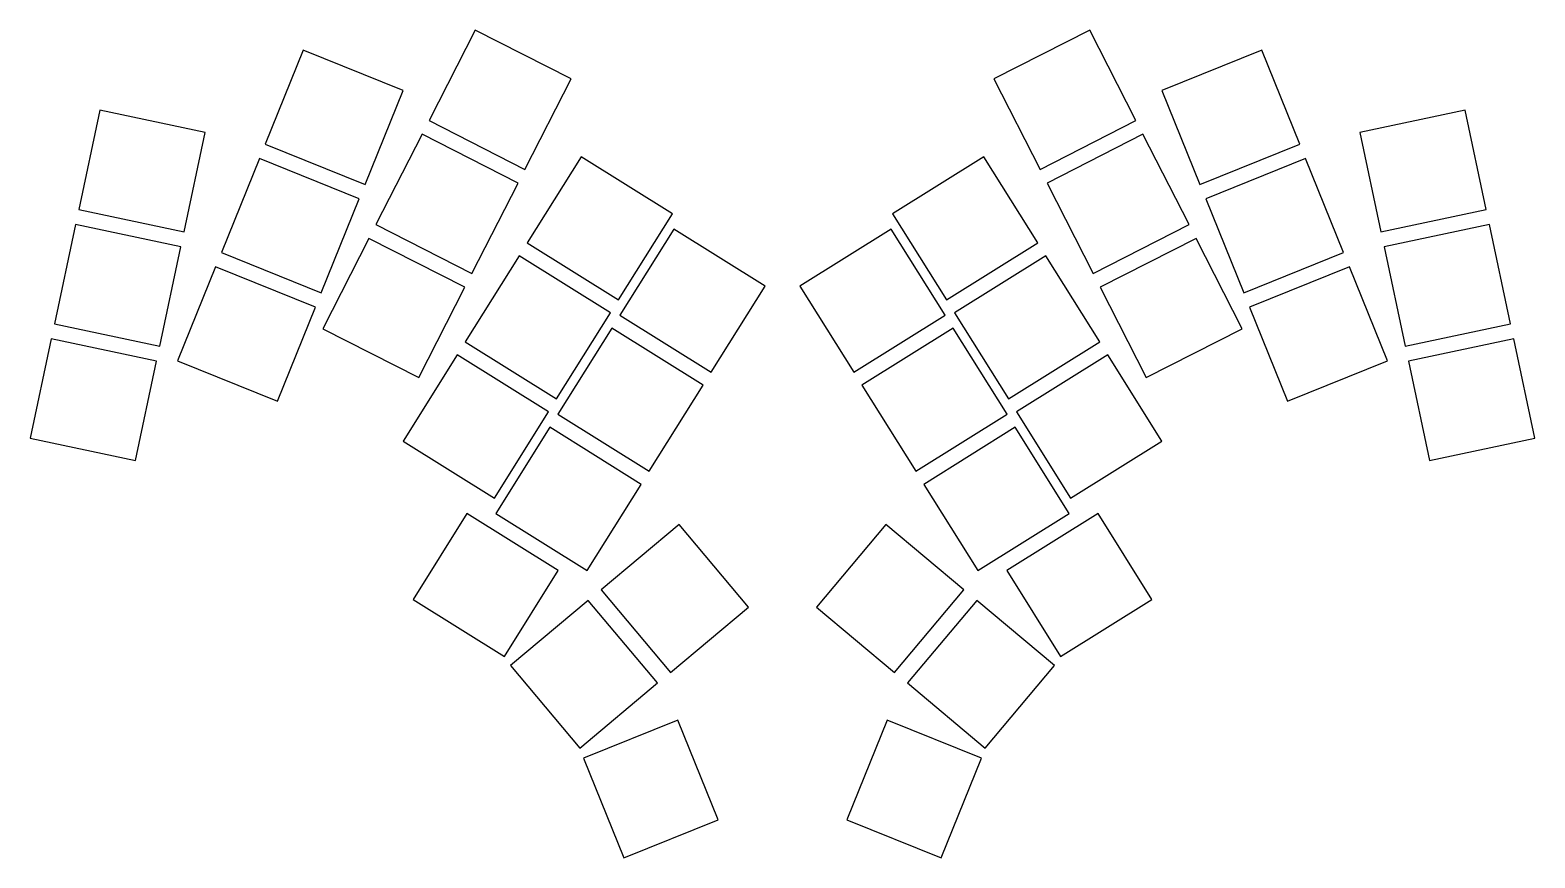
# Model space of a CAD drawing. Header units: millimetres. Extents: x -10 to 234, y -74 to 60.
import ezdxf

# ---------------------------------------------------------------- set-up
doc = ezdxf.new("R2010")
doc.units = ezdxf.units.MM

msp = doc.modelspace()

# ---------------------------------------------------------------- linework, layer by layer
for p, q in [((62.02, 60.09), (54.53, 45.39)), ((77.61, 52.15), (62.02, 60.09)), ((161.88, 60.09), (146.29, 52.15)), ((169.37, 45.39), (161.88, 60.09)), ((34.1, 56.85), (27.91, 41.55)), ((50.32, 50.29), (34.1, 56.85)), ((189.81, 56.85), (173.58, 50.29)), ((195.99, 41.55), (189.81, 56.85)), ((70.12, 37.45), (77.61, 52.15)), ((146.29, 52.15), (153.78, 37.45)), ((44.14, 34.99), (50.32, 50.29)), ((173.58, 50.29), (179.76, 34.99)), ((1.06, 47.06), (-2.37, 30.92)), ((18.17, 43.42), (1.06, 47.06)), ((222.84, 47.06), (205.73, 43.42)), ((226.27, 30.92), (222.84, 47.06)), ((54.53, 45.39), (70.12, 37.45)), ((153.78, 37.45), (169.37, 45.39)), ((14.74, 27.28), (18.17, 43.42)), ((53.39, 43.16), (45.9, 28.46)), ((68.99, 35.22), (53.39, 43.16)), ((170.51, 43.16), (154.92, 35.22)), ((178, 28.46), (170.51, 43.16)), ((205.73, 43.42), (209.16, 27.28)), ((26.98, 39.23), (20.8, 23.93)), ((43.2, 32.68), (26.98, 39.23)), ((27.91, 41.55), (44.14, 34.99)), ((79.22, 39.51), (70.48, 25.51)), ((94.06, 30.23), (79.22, 39.51)), ((144.68, 39.51), (129.84, 30.23)), ((153.42, 25.51), (144.68, 39.51)), ((179.76, 34.99), (195.99, 41.55)), ((196.92, 39.23), (180.7, 32.68)), ((203.1, 23.93), (196.92, 39.23)), ((61.49, 20.52), (68.99, 35.22)), ((154.92, 35.22), (162.41, 20.52)), ((37.02, 17.38), (43.2, 32.68)), ((180.7, 32.68), (186.88, 17.38)), ((-2.37, 30.92), (14.74, 27.28)), ((85.32, 16.24), (94.06, 30.23)), ((129.84, 30.23), (138.58, 16.24)), ((209.16, 27.28), (226.27, 30.92)), ((-2.89, 28.47), (-6.32, 12.33)), ((14.22, 24.84), (-2.89, 28.47)), ((45.9, 28.46), (61.49, 20.52)), ((94.28, 27.74), (85.53, 13.75)), ((109.12, 18.47), (94.28, 27.74)), ((129.62, 27.74), (114.78, 18.47)), ((138.37, 13.75), (129.62, 27.74)), ((162.41, 20.52), (178, 28.46)), ((226.79, 28.47), (209.68, 24.84)), ((230.22, 12.33), (226.79, 28.47)), ((10.79, 8.7), (14.22, 24.84)), ((44.77, 26.23), (37.28, 11.53)), ((60.36, 18.29), (44.77, 26.23)), ((70.48, 25.51), (85.32, 16.24)), ((138.58, 16.24), (153.42, 25.51)), ((179.13, 26.23), (163.54, 18.29)), ((186.62, 11.53), (179.13, 26.23)), ((209.68, 24.84), (213.11, 8.7)), ((20.8, 23.93), (37.02, 17.38)), ((69.15, 23.39), (60.41, 9.4)), ((84, 14.12), (69.15, 23.39)), ((154.75, 23.39), (139.91, 14.12)), ((163.49, 9.4), (154.75, 23.39)), ((186.88, 17.38), (203.1, 23.93)), ((19.86, 21.61), (13.68, 6.32)), ((36.09, 15.06), (19.86, 21.61)), ((204.04, 21.61), (187.81, 15.06)), ((210.22, 6.32), (204.04, 21.61)), ((52.87, 3.59), (60.36, 18.29)), ((100.37, 4.48), (109.12, 18.47)), ((114.78, 18.47), (123.53, 4.48)), ((163.54, 18.29), (171.03, 3.59)), ((29.91, -0.24), (36.09, 15.06)), ((187.81, 15.06), (194, -0.24)), ((-6.32, 12.33), (10.79, 8.7)), ((75.25, 0.13), (84, 14.12)), ((85.53, 13.75), (100.37, 4.48)), ((123.53, 4.48), (138.37, 13.75)), ((139.91, 14.12), (148.65, 0.13)), ((213.11, 8.7), (230.22, 12.33)), ((-6.84, 9.89), (-10.27, -6.25)), ((10.27, 6.25), (-6.84, 9.89)), ((37.28, 11.53), (52.87, 3.59)), ((84.21, 11.63), (75.46, -2.36)), ((99.05, 2.36), (84.21, 11.63)), ((139.69, 11.63), (124.85, 2.36)), ((148.44, -2.36), (139.69, 11.63)), ((171.03, 3.59), (186.62, 11.53)), ((230.74, 9.89), (213.63, 6.25)), ((234.17, -6.25), (230.74, 9.89)), ((60.41, 9.4), (75.25, 0.13)), ((148.65, 0.13), (163.49, 9.4)), ((6.84, -9.89), (10.27, 6.25)), ((13.68, 6.32), (29.91, -0.24)), ((59.09, 7.28), (50.34, -6.71)), ((73.93, -1.99), (59.09, 7.28)), ((164.81, 7.28), (149.97, -1.99)), ((173.56, -6.71), (164.81, 7.28)), ((194, -0.24), (210.22, 6.32)), ((213.63, 6.25), (217.06, -9.89)), ((90.3, -11.64), (99.05, 2.36)), ((124.85, 2.36), (133.6, -11.64)), ((65.18, -15.99), (73.93, -1.99)), ((75.46, -2.36), (90.3, -11.64)), ((133.6, -11.64), (148.44, -2.36)), ((149.97, -1.99), (158.72, -15.99)), ((74.14, -4.48), (65.4, -18.48)), ((88.98, -13.76), (74.14, -4.48)), ((149.76, -4.48), (134.92, -13.76)), ((158.51, -18.48), (149.76, -4.48)), ((-10.27, -6.25), (6.84, -9.89)), ((50.34, -6.71), (65.18, -15.99)), ((158.72, -15.99), (173.56, -6.71)), ((217.06, -9.89), (234.17, -6.25)), ((80.24, -27.75), (88.98, -13.76)), ((134.92, -13.76), (143.66, -27.75)), ((60.68, -18.48), (51.93, -32.47)), ((75.52, -27.75), (60.68, -18.48)), ((65.4, -18.48), (80.24, -27.75)), ((143.66, -27.75), (158.51, -18.48)), ((163.22, -18.48), (148.38, -27.75)), ((171.97, -32.47), (163.22, -18.48)), ((95.16, -20.31), (82.52, -30.91)), ((106.41, -33.71), (95.16, -20.31)), ((128.74, -20.31), (117.49, -33.71)), ((141.38, -30.91), (128.74, -20.31)), ((66.78, -41.74), (75.52, -27.75)), ((148.38, -27.75), (157.13, -41.74)), ((82.52, -30.91), (93.77, -44.32)), ((130.13, -44.32), (141.38, -30.91)), ((51.93, -32.47), (66.78, -41.74)), ((80.4, -32.62), (67.76, -43.22)), ((91.65, -46.02), (80.4, -32.62)), ((93.77, -44.32), (106.41, -33.71)), ((117.49, -33.71), (130.13, -44.32)), ((143.5, -32.62), (132.25, -46.02)), ((156.14, -43.22), (143.5, -32.62)), ((157.13, -41.74), (171.97, -32.47)), ((67.76, -43.22), (79.01, -56.63)), ((144.89, -56.63), (156.14, -43.22)), ((79.01, -56.63), (91.65, -46.02)), ((132.25, -46.02), (144.89, -56.63)), ((94.93, -52.08), (79.63, -58.26)), ((101.48, -68.31), (94.93, -52.08)), ((128.97, -52.08), (122.42, -68.31)), ((144.27, -58.26), (128.97, -52.08)), ((79.63, -58.26), (86.18, -74.49)), ((137.72, -74.49), (144.27, -58.26)), ((86.18, -74.49), (101.48, -68.31)), ((122.42, -68.31), (137.72, -74.49))]:
    msp.add_line(p, q)

doc.saveas('drawing.dxf')
